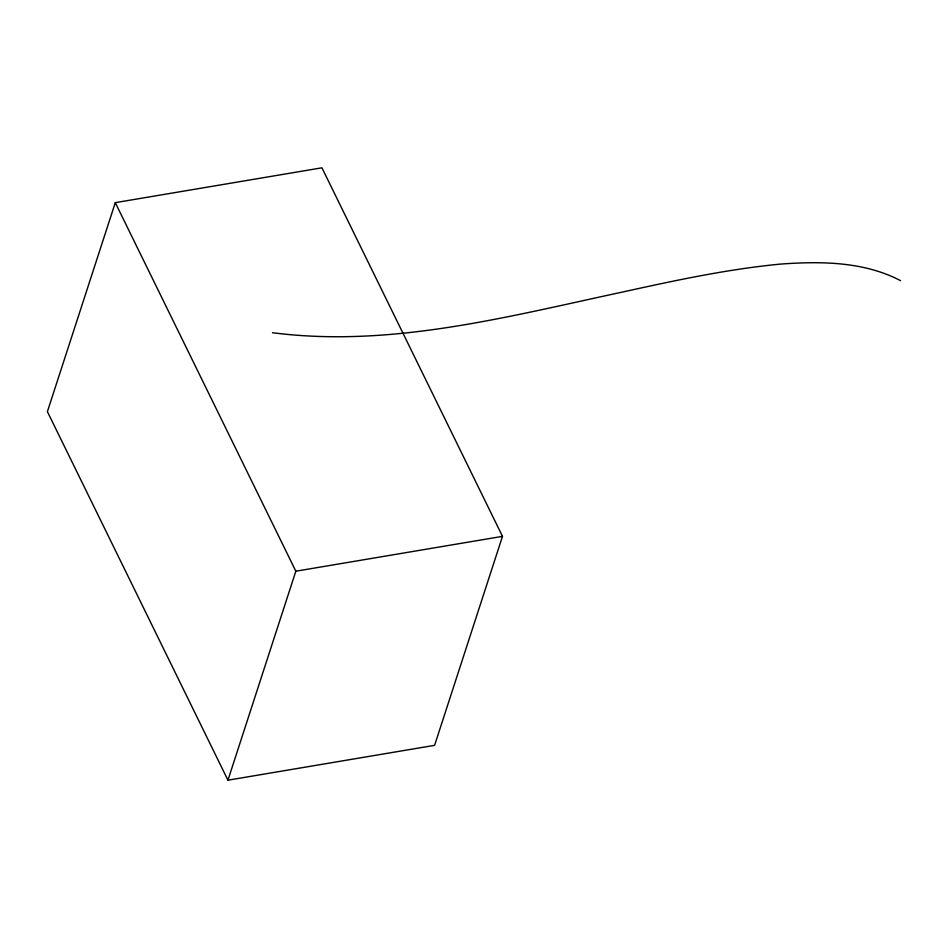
<?xml version="1.0" encoding="UTF-8"?>
<svg xmlns="http://www.w3.org/2000/svg" width="948" height="948" viewBox="0 0 948 948"><rect width="100%" height="100%" fill="white"/><g stroke="black" fill="none" stroke-linecap="round" stroke-linejoin="round"><path stroke-width="1.42" d="M115.289 202.659L47.4 411.645L227.947 780.192L434.599 745.341L502.487 536.355L321.941 167.808L115.289 202.659L295.835 571.206L227.947 780.192M295.835 571.206L502.487 536.355M272.491 332.712C389.592 347.88 505.782 317.118 619.435 292.719C672.642 280.999 726.038 269.339 780.346 264.101C820.885 261.15 863.687 261.411 900.6 280.655"/></g></svg>
